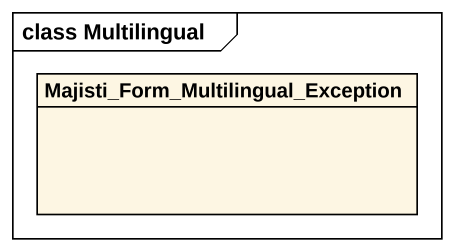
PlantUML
@startuml
mainframe class Multilingual
hide circle
hide empty members
class "Majisti_Form_Multilingual_Exception" as Majisti_Form_Multilingual
@enduml
